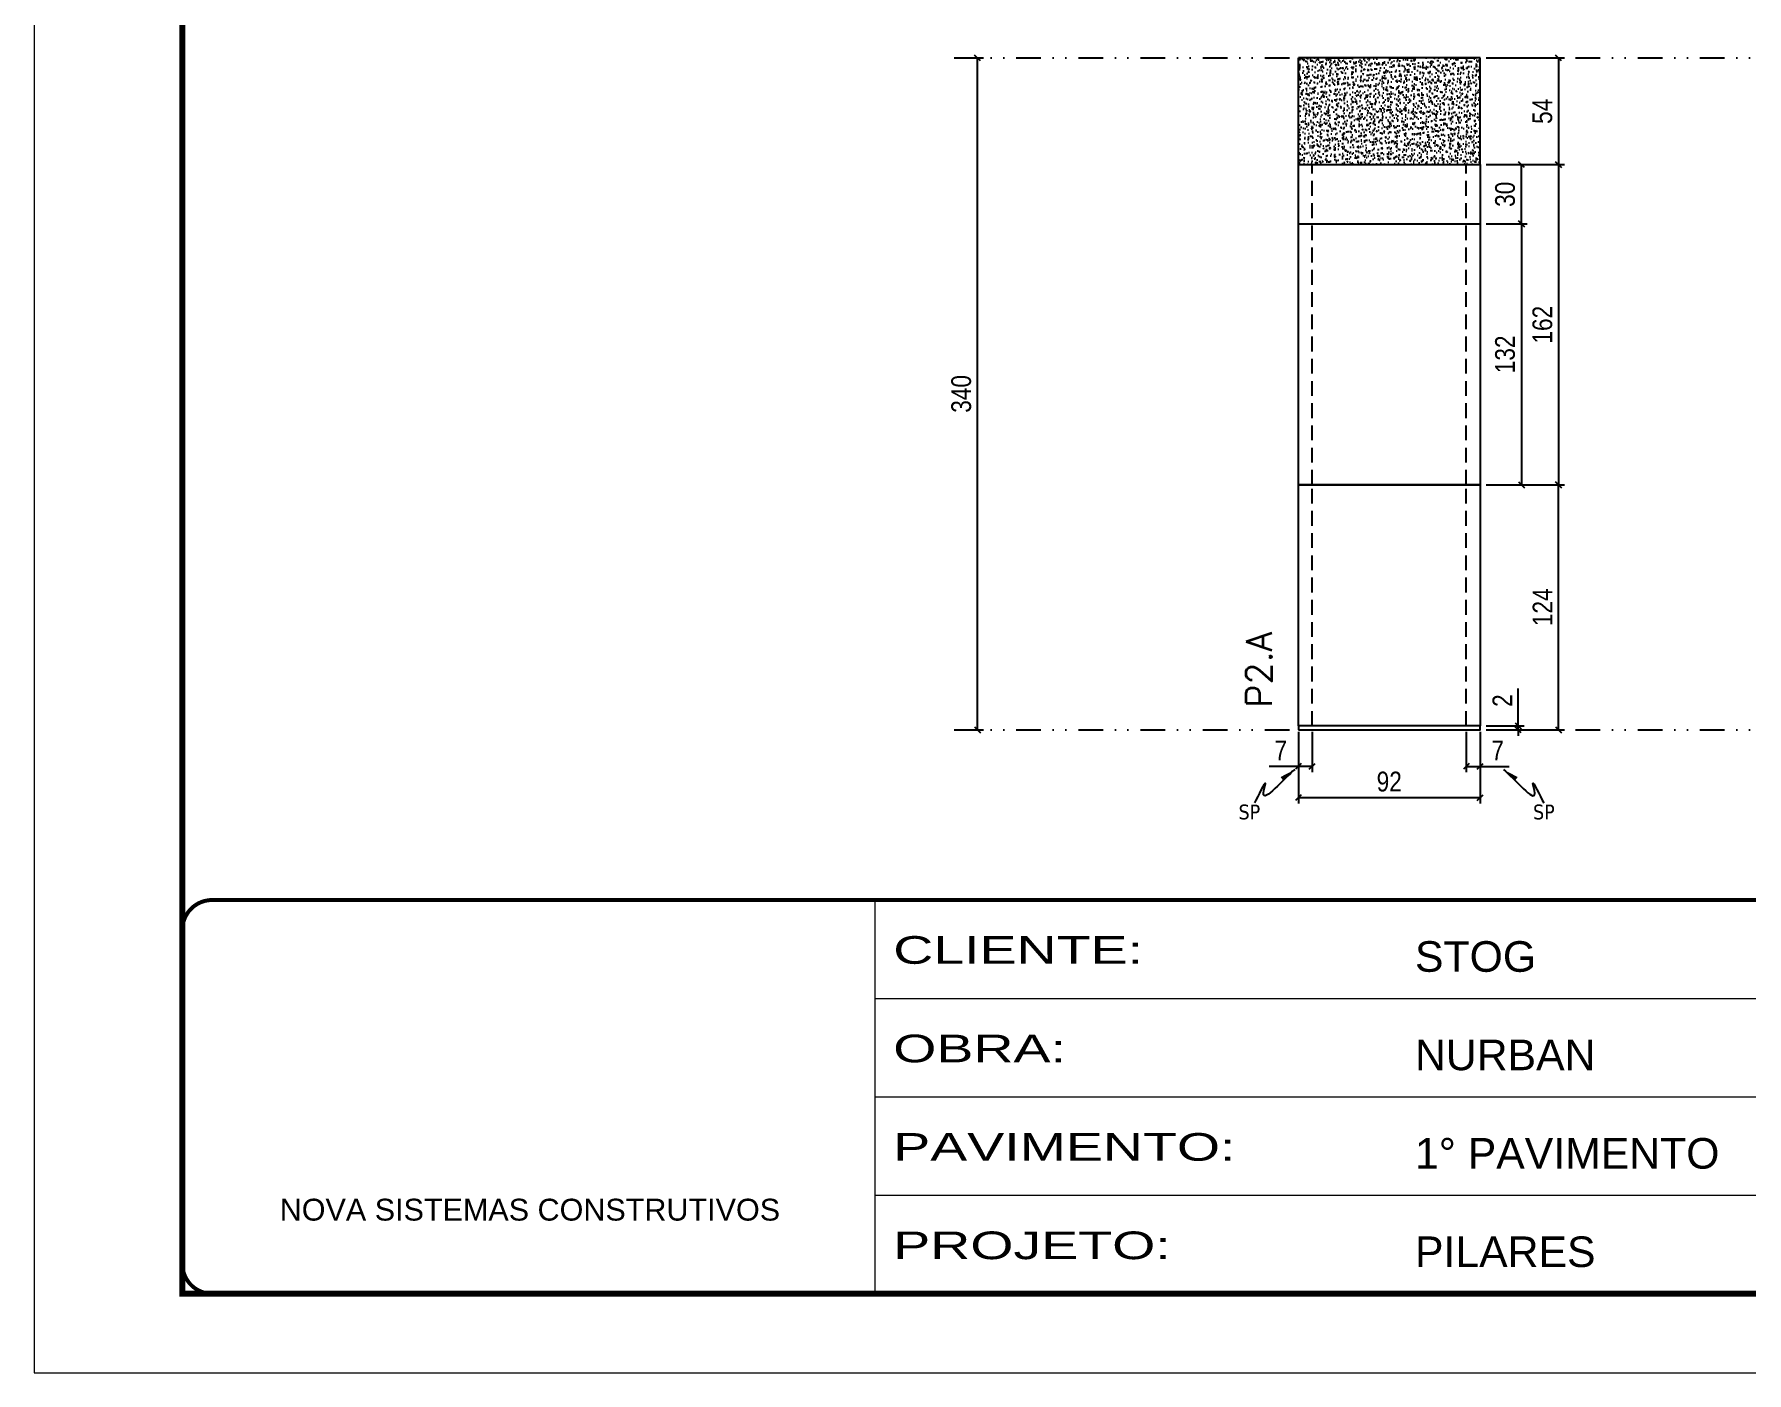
# Model space of a CAD drawing. Header units: millimetres. Extents: x 169816 to 178745, y 96537 to 113647.
# Drawn here: x 173000 to 173866, y 110320 to 110997 of the extents above; entities that cross this region are included whole.
import ezdxf

# ---------------------------------------------------------------- set-up
doc = ezdxf.new("R2010")
doc.units = ezdxf.units.MM
for name, pattern in [('CONTINUO', [0]), ('DASHED', [0.75, 0.5, -0.25]), ('DIVIDE2', [0.625, 0.25, -0.125, 0, -0.125, 0, -0.125]), ('HIDDEN', [0.375, 0.25, -0.125])]:
    doc.linetypes.add(name, pattern=pattern)
for name, color, linetype in [('COTA', 241, 'Continuous'), ('Nível', 160, 'Continuous'), ('Painéis', 200, 'Continuous'), ('Sarrafo de Pressão', 42, 'HIDDEN'), ('texto', 7, 'Continuous')]:
    doc.layers.add(name, color=color, linetype=linetype)
for name, color, linetype, lineweight in [('Folhas', 255, 'Continuous', 9), ('SARRAFO DE PRESSAO', 251, 'DASHED', 9), ('Texto Seção', 7, 'Continuous', 15)]:
    doc.layers.add(name, color=color, linetype=linetype, lineweight=lineweight)
doc.styles.add('ARIAL', font='arial.ttf')
doc.styles.add('COTA TECNICA', font='techl___.ttf', dxfattribs={"height": 10})
doc.styles.add('COTA TECNICA-50', font='techl___.ttf', dxfattribs={"height": 10})
doc.styles.add('REGUA-120', font='ROMANS.shx', dxfattribs={"height": 15})
doc.styles.get("Standard").update_dxf_attribs({"font": 'arial.ttf'})
doc.styles.add('Tecnologia', font='')
doc.styles.get('Tecnologia').set_extended_font_data('Forgotten Futurist')
doc.dimstyles.new('COTA PAINEL-50', dxfattribs={"dimtxt": 10, "dimasz": 3, "dimexe": 3, "dimexo": 3, "dimgap": 3, "dimtad": 1, "dimdec": 1, "dimzin": 12, "dimdsep": 46, "dimtxsty": 'COTA TECNICA-50', "dimblk1": 'OBLIQUE', "dimblk2": 'OBLIQUE', "dimsah": 1, "dimcen": 0.9, "dimclrd": 4, "dimclre": 4, "dimclrt": 240, "dimadec": 1, "dimazin": 3, "dimtfac": 1, "dimtdec": 1, "dimtmove": 0, "dimatfit": 3, "dimfxl": 1, "dimtolj": 1, "dimtzin": 12, "dimarcsym": 0})
doc.dimstyles.new('PAINEL', dxfattribs={"dimtxt": 10, "dimasz": 3, "dimexe": 3, "dimexo": 3, "dimgap": 3, "dimtad": 1, "dimdec": 1, "dimzin": 12, "dimdsep": 46, "dimtxsty": 'COTA TECNICA', "dimblk1": 'OBLIQUE', "dimblk2": 'OBLIQUE', "dimsah": 1, "dimcen": 0.9, "dimclrd": 4, "dimclre": 4, "dimclrt": 240, "dimadec": 1, "dimazin": 3, "dimtfac": 1, "dimtdec": 1, "dimtmove": 0, "dimatfit": 3, "dimfxl": 1, "dimtolj": 1, "dimtzin": 12, "dimarcsym": 0})
doc.dimstyles.get("Standard").update_dxf_attribs({"dimtxt": 0.18, "dimasz": 0.18, "dimexe": 0.18, "dimexo": 0.0625, "dimgap": 0.09, "dimtad": 0, "dimtih": 1, "dimtoh": 1, "dimdec": 4, "dimzin": 0, "dimdsep": 46, "dimtxsty": 'Standard', "dimcen": 0.09, "dimadec": 0, "dimazin": 0, "dimtfac": 1, "dimtdec": 4, "dimtofl": 0, "dimtmove": 0, "dimatfit": 3, "dimfxl": 1, "dimtolj": 1, "dimtzin": 0, "dimarcsym": 0})

# ---------------------------------------------------------------- blocks, each defined once
blk = doc.blocks.new('9999999999')
at = {"color": 30, "linetype": 'CONTINUO'}
for p, q in [((98564.56, 34230.21), (98564.56, 34429.45)), ((98564.56, 34379.64), (99583.98, 34379.64)), ((98564.56, 34329.83), (99487.98, 34329.83)), ((98564.56, 34280.02), (99487.98, 34280.02))]:
    blk.add_line(p, q, dxfattribs=at)
at = {"color": 30, "linetype": 'CONTINUO', "const_width": 2}
blk.add_lwpolyline([(99583.98, 34230.21), (99583.98, 34414.45, 0.414214), (99568.98, 34429.45), (98228.98, 34429.45, 0.414214), (98213.98, 34414.45), (98213.98, 34245.21, 0.414214), (98228.98, 34230.21), (99583.98, 34230.21)], format="xyb", dxfattribs=at)
at = {"layer": 'Folhas'}
blk.add_lwpolyline([(98138.98, 34190.21), (99623.98, 34190.21), (99623.98, 35240.21), (98138.98, 35240.21)], close=True, dxfattribs=at)
at = {"layer": 'Folhas', "color": 30, "const_width": 3}
blk.add_lwpolyline([(98213.98, 34230.21), (99583.98, 34230.21), (99583.98, 35200.21), (98213.98, 35200.21)], close=True, dxfattribs=at)
at = {"color": 7, "linetype": 'Continuous', "ltscale": 5, "style": 'ARIAL'}
for s, height, p in [('STOG', 15.483, (98837.68, 34393.13)), ('NURBAN', 15.483, (98837.68, 34343.32)), ('1° PAVIMENTO', 15.4829, (98837.68, 34293.51)), ('NOVA SISTEMAS CONSTRUTIVOS', 11.0592, (98263.19, 34267.21)), ('PILARES', 15.483, (98837.68, 34243.7))]:
    blk.add_text(s, height=height, dxfattribs=at).set_placement(p)
at = {"layer": 'Folhas', "color": 7, "style": 'Tecnologia', "width": 1.5}
for s, p in [('CLIENTE:', (98573.65, 34397.17)), ('OBRA:', (98573.65, 34347.31)), ('PAVIMENTO:', (98573.65, 34297.5)), ('PROJETO:', (98573.65, 34247.69))]:
    blk.add_text(s, height=14, dxfattribs=at).set_placement(p)
blk = doc.blocks.new('_Oblique')
at = {"color": 0, "linetype": 'ByBlock', "lineweight": -2}
blk.add_line((-0.5, -0.5), (0.5, 0.5), dxfattribs=at)
blk = doc.blocks.new('*D195')
at = {"layer": 'COTA', "color": 4, "lineweight": -2, "transparency": 16777216}
for p, q in [((173467.99, 110985.36), (173479.84, 110985.36)), ((173476.84, 110645.36), (173476.84, 110985.36)), ((173467.99, 110645.36), (173479.84, 110645.36))]:
    blk.add_line(p, q, dxfattribs=at)
at = {"layer": 'Defpoints', "color": 0, "transparency": 16777216}
for p in [(173464.99, 110985.36), (173476.84, 110985.36), (173464.99, 110645.36)]:
    blk.add_point(p, dxfattribs=at)
at = {"layer": 'COTA', "color": 4, "lineweight": -2, "transparency": 16777216, "xscale": 3, "yscale": 3, "zscale": 3}
for p, rotation in [((173476.84, 110985.36), 90), ((173476.84, 110645.36), 270)]:
    blk.add_blockref('_Oblique', p, dxfattribs=dict(at, rotation=rotation))
at = {"layer": 'COTA', "color": 240, "transparency": 16777216, "insert": (173468.63, 110815.36), "char_height": 10, "attachment_point": 5, "rotation": 90, "style": 'COTA TECNICA-50'}
blk.add_mtext('\\A1;340', dxfattribs=at)
blk = doc.blocks.new('*D179')
at = {"layer": 'COTA', "color": 4, "lineweight": -2, "transparency": 16777216}
for p, q in [((173639.19, 110644.36), (173639.19, 110608)), ((173731.19, 110644.36), (173731.19, 110608)), ((173731.19, 110611), (173639.19, 110611))]:
    blk.add_line(p, q, dxfattribs=at)
at = {"layer": 'Defpoints', "color": 0, "transparency": 16777216}
for p in [(173639.19, 110647.36), (173731.19, 110647.36), (173639.19, 110611)]:
    blk.add_point(p, dxfattribs=at)
at = {"layer": 'COTA', "color": 4, "lineweight": -2, "transparency": 16777216, "xscale": 3, "yscale": 3, "zscale": 3, "rotation": 180}
blk.add_blockref('_Oblique', (173639.19, 110611), dxfattribs=at)
at = {"layer": 'COTA', "color": 4, "lineweight": -2, "transparency": 16777216, "xscale": 3, "yscale": 3, "zscale": 3}
blk.add_blockref('_Oblique', (173731.19, 110611), dxfattribs=at)
at = {"layer": 'COTA', "color": 240, "transparency": 16777216, "insert": (173685.19, 110619.09), "char_height": 10, "attachment_point": 5, "style": 'COTA TECNICA'}
blk.add_mtext('\\A1;92', dxfattribs=at)
blk = doc.blocks.new('*D180')
at = {"layer": 'COTA', "color": 4, "lineweight": -2, "transparency": 16777216}
for p, q in [((173724.19, 110644.36), (173724.19, 110623.85)), ((173731.19, 110642.36), (173731.19, 110623.85)), ((173724.19, 110626.85), (173731.19, 110626.85)), ((173731.19, 110626.85), (173745.92, 110626.85))]:
    blk.add_line(p, q, dxfattribs=at)
at = {"layer": 'Defpoints', "color": 0, "transparency": 16777216}
for p in [(173724.19, 110647.36), (173731.19, 110645.36), (173731.19, 110626.85)]:
    blk.add_point(p, dxfattribs=at)
at = {"layer": 'COTA', "color": 4, "lineweight": -2, "transparency": 16777216, "xscale": 3, "yscale": 3, "zscale": 3, "rotation": 180}
blk.add_blockref('_Oblique', (173724.19, 110626.85), dxfattribs=at)
at = {"layer": 'COTA', "color": 4, "lineweight": -2, "transparency": 16777216, "xscale": 3, "yscale": 3, "zscale": 3}
blk.add_blockref('_Oblique', (173731.19, 110626.85), dxfattribs=at)
at = {"layer": 'COTA', "color": 240, "transparency": 16777216, "insert": (173740.05, 110634.93), "char_height": 10, "attachment_point": 5, "style": 'COTA TECNICA-50'}
blk.add_mtext('\\A1;7', dxfattribs=at)
blk = doc.blocks.new('*D181')
at = {"layer": 'COTA', "color": 4, "lineweight": -2, "transparency": 16777216}
for p, q in [((173639.19, 110642.36), (173639.19, 110623.85)), ((173646.19, 110644.36), (173646.19, 110623.85)), ((173639.19, 110626.85), (173624.46, 110626.85)), ((173646.19, 110626.85), (173639.19, 110626.85))]:
    blk.add_line(p, q, dxfattribs=at)
at = {"layer": 'Defpoints', "color": 0, "transparency": 16777216}
for p in [(173639.19, 110645.36), (173646.19, 110647.36), (173639.19, 110626.85)]:
    blk.add_point(p, dxfattribs=at)
at = {"layer": 'COTA', "color": 4, "lineweight": -2, "transparency": 16777216, "xscale": 3, "yscale": 3, "zscale": 3, "rotation": 180}
blk.add_blockref('_Oblique', (173639.19, 110626.85), dxfattribs=at)
at = {"layer": 'COTA', "color": 4, "lineweight": -2, "transparency": 16777216, "xscale": 3, "yscale": 3, "zscale": 3}
blk.add_blockref('_Oblique', (173646.19, 110626.85), dxfattribs=at)
at = {"layer": 'COTA', "color": 240, "transparency": 16777216, "insert": (173630.32, 110634.93), "char_height": 10, "attachment_point": 5, "style": 'COTA TECNICA-50'}
blk.add_mtext('\\A1;7', dxfattribs=at)
blk = doc.blocks.new('*D182')
at = {"layer": 'COTA', "color": 4, "linetype": 'ByBlock', "lineweight": -2, "transparency": 16777216}
for p, q in [((173734.19, 110769.36), (173773.83, 110769.36)), ((173770.83, 110645.36), (173770.83, 110769.36)), ((173734.19, 110645.36), (173773.83, 110645.36))]:
    blk.add_line(p, q, dxfattribs=at)
at = {"layer": 'Defpoints', "color": 0, "linetype": 'ByBlock', "transparency": 16777216}
for p in [(173731.19, 110769.36), (173770.83, 110769.36), (173731.19, 110645.36)]:
    blk.add_point(p, dxfattribs=at)
at = {"layer": 'COTA', "color": 4, "linetype": 'ByBlock', "lineweight": -2, "transparency": 16777216, "xscale": 3, "yscale": 3, "zscale": 3}
for p, rotation in [((173770.83, 110769.36), 90), ((173770.83, 110645.36), 270)]:
    blk.add_blockref('_Oblique', p, dxfattribs=dict(at, rotation=rotation))
at = {"layer": 'COTA', "color": 240, "linetype": 'ByBlock', "transparency": 16777216, "insert": (173762.76, 110707.36), "char_height": 10, "attachment_point": 5, "rotation": 90, "style": 'COTA TECNICA'}
blk.add_mtext('\\A1;124', dxfattribs=at)
blk = doc.blocks.new('*D183')
at = {"layer": 'COTA', "color": 4, "lineweight": -2, "transparency": 16777216}
for p, q in [((173750.45, 110647.36), (173750.45, 110666.17)), ((173734.19, 110647.36), (173753.45, 110647.36)), ((173734.19, 110645.36), (173753.45, 110645.36)), ((173750.45, 110645.36), (173750.45, 110647.36)), ((173750.45, 110645.36), (173750.45, 110642.36))]:
    blk.add_line(p, q, dxfattribs=at)
at = {"layer": 'Defpoints', "color": 0, "transparency": 16777216}
for p in [(173731.19, 110647.36), (173731.19, 110645.36), (173750.45, 110645.36)]:
    blk.add_point(p, dxfattribs=at)
at = {"layer": 'COTA', "color": 4, "lineweight": -2, "transparency": 16777216, "xscale": 3, "yscale": 3, "zscale": 3}
for p, rotation in [((173750.45, 110647.36), 270), ((173750.45, 110645.36), 90)]:
    blk.add_blockref('_Oblique', p, dxfattribs=dict(at, rotation=rotation))
at = {"layer": 'COTA', "color": 240, "transparency": 16777216, "insert": (173742.45, 110660.11), "char_height": 10, "attachment_point": 5, "rotation": 90, "style": 'COTA TECNICA-50'}
blk.add_mtext('\\A1;2', dxfattribs=at)
blk = doc.blocks.new('*D184')
at = {"layer": 'COTA', "color": 4, "linetype": 'ByBlock', "lineweight": -2, "transparency": 16777216}
for p, q in [((173734.19, 110769.36), (173773.83, 110769.36)), ((173770.83, 110645.36), (173770.83, 110769.36)), ((173734.19, 110645.36), (173773.83, 110645.36))]:
    blk.add_line(p, q, dxfattribs=at)
at = {"layer": 'Defpoints', "color": 0, "linetype": 'ByBlock', "transparency": 16777216}
for p in [(173731.19, 110769.36), (173770.83, 110769.36), (173731.19, 110645.36)]:
    blk.add_point(p, dxfattribs=at)
at = {"layer": 'COTA', "color": 4, "linetype": 'ByBlock', "lineweight": -2, "transparency": 16777216, "xscale": 3, "yscale": 3, "zscale": 3}
for p, rotation in [((173770.83, 110769.36), 90), ((173770.83, 110645.36), 270)]:
    blk.add_blockref('_Oblique', p, dxfattribs=dict(at, rotation=rotation))
at = {"layer": 'COTA', "color": 240, "linetype": 'ByBlock', "transparency": 16777216, "insert": (173762.76, 110707.36), "char_height": 10, "attachment_point": 5, "rotation": 90, "style": 'COTA TECNICA'}
blk.add_mtext('\\A1;124', dxfattribs=at)
blk = doc.blocks.new('*D199')
at = {"layer": 'COTA', "color": 4, "lineweight": -2, "transparency": 16777216}
for p, q in [((173734.19, 110931.36), (173773.83, 110931.36)), ((173770.83, 110931.36), (173770.83, 110769.36)), ((173734.19, 110769.36), (173773.83, 110769.36))]:
    blk.add_line(p, q, dxfattribs=at)
at = {"layer": 'Defpoints', "color": 0, "transparency": 16777216}
for p in [(173731.19, 110931.36), (173731.19, 110769.36), (173770.83, 110769.36)]:
    blk.add_point(p, dxfattribs=at)
at = {"layer": 'COTA', "color": 4, "lineweight": -2, "transparency": 16777216, "xscale": 3, "yscale": 3, "zscale": 3}
for p, rotation in [((173770.83, 110931.36), 90), ((173770.83, 110769.36), 270)]:
    blk.add_blockref('_Oblique', p, dxfattribs=dict(at, rotation=rotation))
at = {"layer": 'COTA', "color": 240, "transparency": 16777216, "insert": (173762.73, 110850.36), "char_height": 10, "attachment_point": 5, "rotation": 90, "style": 'COTA TECNICA'}
blk.add_mtext('\\A1;162', dxfattribs=at)
blk = doc.blocks.new('*D223')
at = {"layer": 'COTA', "color": 4, "lineweight": -2, "transparency": 16777216}
for p, q in [((173734.19, 110985.36), (173773.83, 110985.36)), ((173770.83, 110985.36), (173770.83, 110931.36)), ((173734.19, 110931.36), (173773.83, 110931.36))]:
    blk.add_line(p, q, dxfattribs=at)
at = {"layer": 'Defpoints', "color": 0, "transparency": 16777216}
for p in [(173731.19, 110985.36), (173731.19, 110931.36), (173770.83, 110931.36)]:
    blk.add_point(p, dxfattribs=at)
at = {"layer": 'COTA', "color": 4, "lineweight": -2, "transparency": 16777216, "xscale": 3, "yscale": 3, "zscale": 3}
for p, rotation in [((173770.83, 110985.36), 90), ((173770.83, 110931.36), 270)]:
    blk.add_blockref('_Oblique', p, dxfattribs=dict(at, rotation=rotation))
at = {"layer": 'COTA', "color": 240, "transparency": 16777216, "insert": (173762.72, 110958.36), "char_height": 10, "attachment_point": 5, "rotation": 90, "style": 'COTA TECNICA'}
blk.add_mtext('\\A1;54', dxfattribs=at)
blk = doc.blocks.new('*D224')
at = {"layer": 'COTA', "color": 4, "lineweight": -2, "transparency": 16777216}
for p, q in [((173734.19, 110901.36), (173755.05, 110901.36)), ((173752.05, 110901.36), (173752.05, 110769.36)), ((173734.19, 110769.36), (173755.05, 110769.36))]:
    blk.add_line(p, q, dxfattribs=at)
at = {"layer": 'Defpoints', "color": 0, "transparency": 16777216}
for p in [(173731.19, 110901.36), (173731.19, 110769.36), (173752.05, 110769.36)]:
    blk.add_point(p, dxfattribs=at)
at = {"layer": 'COTA', "color": 4, "lineweight": -2, "transparency": 16777216, "xscale": 3, "yscale": 3, "zscale": 3}
for p, rotation in [((173752.05, 110901.36), 90), ((173752.05, 110769.36), 270)]:
    blk.add_blockref('_Oblique', p, dxfattribs=dict(at, rotation=rotation))
at = {"layer": 'COTA', "color": 240, "transparency": 16777216, "insert": (173743.83, 110835.36), "char_height": 10, "attachment_point": 5, "rotation": 90, "style": 'COTA TECNICA'}
blk.add_mtext('\\A1;132', dxfattribs=at)
blk = doc.blocks.new('*D225')
at = {"layer": 'COTA', "color": 4, "lineweight": -2, "transparency": 16777216}
for p, q in [((173734.19, 110931.36), (173755.05, 110931.36)), ((173752.05, 110901.36), (173752.05, 110931.36)), ((173734.19, 110901.36), (173755.05, 110901.36))]:
    blk.add_line(p, q, dxfattribs=at)
at = {"layer": 'Defpoints', "color": 0, "transparency": 16777216}
for p in [(173731.19, 110931.36), (173752.05, 110931.36), (173731.19, 110901.36)]:
    blk.add_point(p, dxfattribs=at)
at = {"layer": 'COTA', "color": 4, "lineweight": -2, "transparency": 16777216, "xscale": 3, "yscale": 3, "zscale": 3}
for p, rotation in [((173752.05, 110931.36), 90), ((173752.05, 110901.36), 270)]:
    blk.add_blockref('_Oblique', p, dxfattribs=dict(at, rotation=rotation))
at = {"layer": 'COTA', "color": 240, "transparency": 16777216, "insert": (173743.83, 110916.36), "char_height": 10, "attachment_point": 5, "rotation": 90, "style": 'COTA TECNICA'}
blk.add_mtext('\\A1;30', dxfattribs=at)

msp = doc.modelspace()

# ---------------------------------------------------------------- hatches: boundary and pattern name
at = {"layer": 'COTA', "linetype": 'ByBlock'}
h = msp.add_hatch(dxfattribs=at)
h.set_pattern_fill('AR-CONC', color=256, scale=0.03)
h.paths.add_polyline_path([(173731.19, 110931.36), (173731.19, 110985.36), (173639.19, 110985.36), (173639.19, 110931.36)])

# ---------------------------------------------------------------- linework, layer by layer
for p, q in [((173639.19, 110931.36), (173639.19, 110985.36)), ((173731.19, 110985.36), (173639.19, 110985.36)), ((173731.19, 110931.36), (173731.19, 110985.36))]:
    msp.add_line(p, q, dxfattribs=at)
at = {"layer": 'Nível', "color": 4, "linetype": 'DIVIDE2', "ltscale": 50}
for p, q in [((173464.99, 110985.36), (174444.52, 110985.36)), ((173464.99, 110645.36), (174444.52, 110645.36))]:
    msp.add_line(p, q, dxfattribs=at)
at = {"layer": 'Painéis'}
for p, q in [((173639.19, 110931.36), (173731.19, 110931.36)), ((173639.19, 110901.36), (173639.19, 110931.36)), ((173720.19, 110931.36), (173720.19, 110931.36)), ((173731.19, 110931.36), (173731.19, 110901.36)), ((173639.19, 110769.36), (173639.19, 110901.36)), ((173639.19, 110901.36), (173731.19, 110901.36)), ((173731.19, 110901.36), (173731.19, 110769.36)), ((173639.19, 110769.36), (173731.19, 110769.36)), ((173639.19, 110647.36), (173639.19, 110769.36)), ((173731.19, 110769.36), (173639.19, 110769.36)), ((173731.19, 110769.36), (173731.19, 110647.36)), ((173731.19, 110647.36), (173639.19, 110647.36))]:
    msp.add_line(p, q, dxfattribs=at)
msp.add_lwpolyline([(173639.19, 110645.36), (173731.19, 110645.36), (173731.19, 110647.36), (173639.19, 110647.36)], close=True, dxfattribs=at)
at = {"layer": 'Sarrafo de Pressão', "ltscale": 30}
for p, q in [((173646.19, 110769.36), (173646.19, 110931.36)), ((173724.19, 110769.36), (173724.19, 110931.36)), ((173646.19, 110647.36), (173646.19, 110769.36)), ((173724.19, 110647.36), (173724.19, 110769.36))]:
    msp.add_line(p, q, dxfattribs=at)

# ---------------------------------------------------------------- block references
at = {"layer": 'SARRAFO DE PRESSAO', "color": 6, "linetype": 'ByBlock'}
msp.add_blockref('9999999999', (74860.54, 76129.75), dxfattribs=at)

# ---------------------------------------------------------------- texts
at = {"layer": 'texto', "color": 0, "char_height": 7.5, "attachment_point": 5}
for insert in [(173614.41, 110603.69), (173763.43, 110603.69)]:
    msp.add_mtext('{\\fTahoma|b0|i0|c0|p34;\\C4;SP}', dxfattribs=dict(at, insert=insert))
at = {"layer": 'Texto Seção', "insert": (173625.72, 110656.62), "char_height": 13, "width": 285.3299, "attachment_point": 7, "rotation": 90, "style": 'REGUA-120'}
msp.add_mtext('P2.A', dxfattribs=at)

# ---------------------------------------------------------------- dimensions: what is measured, and where the dimension line sits
at = {"layer": 'COTA'}
for base, p1, p2, angle, dimstyle, picture, middle in [((173476.84, 110985.36), (173464.99, 110645.36), (173464.99, 110985.36), 90, 'COTA PAINEL-50', '*D195', (173468.63, 110815.36)), ((173770.83, 110931.36), (173731.19, 110985.36), (173731.19, 110931.36), 90, 'PAINEL', '*D223', (173762.72, 110958.36)), ((173770.83, 110769.36), (173731.19, 110931.36), (173731.19, 110769.36), 90, 'PAINEL', '*D199', (173762.73, 110850.36)), ((173752.05, 110931.36), (173731.19, 110901.36), (173731.19, 110931.36), 90, 'PAINEL', '*D225', (173743.83, 110916.36)), ((173752.05, 110769.36), (173731.19, 110901.36), (173731.19, 110769.36), 90, 'PAINEL', '*D224', (173743.83, 110835.36)), ((173639.19, 110626.85), (173646.19, 110647.36), (173639.19, 110645.36), 180, 'COTA PAINEL-50', '*D181', (173630.32, 110634.93))]:
    dim = msp.add_linear_dim(base=base, p1=p1, p2=p2, angle=angle, dimstyle=dimstyle, dxfattribs=at)
    dim.commit()
    dim.dimension.update_dxf_attribs({"geometry": picture, "text_midpoint": middle})
at = {"layer": 'COTA', "linetype": 'ByBlock'}
for picture in ['*D182', '*D184']:
    dim = msp.add_aligned_dim(p1=(173731.19, 110645.36), p2=(173731.19, 110769.36), distance=-39.64, dimstyle='PAINEL', dxfattribs=at)
    dim.commit()
    dim.dimension.update_dxf_attribs({"geometry": picture, "text_midpoint": (173762.76, 110707.36)})
at = {"layer": 'COTA'}
dim = msp.add_linear_dim(base=(173750.45, 110645.36), p1=(173731.19, 110647.36), p2=(173731.19, 110645.36), angle=90, dimstyle='COTA PAINEL-50', dxfattribs=at)
dim.commit()
dim.dimension.update_dxf_attribs({"geometry": '*D183', "text_midpoint": (173750.45, 110660.11), "dimtype": 160})
dim = msp.add_linear_dim(base=(173639.19, 110611), p1=(173731.19, 110647.36), p2=(173639.19, 110647.36), angle=180, dimstyle='PAINEL', override={"dimarcsym": 2}, dxfattribs=at)
dim.commit()
dim.dimension.update_dxf_attribs({"geometry": '*D179', "text_midpoint": (173685.19, 110619.09)})
dim = msp.add_linear_dim(base=(173731.19, 110626.85), p1=(173724.19, 110647.36), p2=(173731.19, 110645.36), dimstyle='COTA PAINEL-50', dxfattribs=at)
dim.commit()
dim.dimension.update_dxf_attribs({"geometry": '*D180', "text_midpoint": (173740.05, 110634.93)})

# ---------------------------------------------------------------- leaders
at = {"layer": 'COTA', "path_type": 1}
for points in [[(173637.36, 110625.18), (173621.57, 110613.35), (173622.5, 110618.16), (173616.95, 110608.37)], [(173743.02, 110625.18), (173758.8, 110613.35), (173757.88, 110618.16), (173763.43, 110608.37)]]:
    msp.add_leader(points, dimstyle='Standard', override={"dimasz": 8}, dxfattribs=at)

doc.saveas('drawing.dxf')
